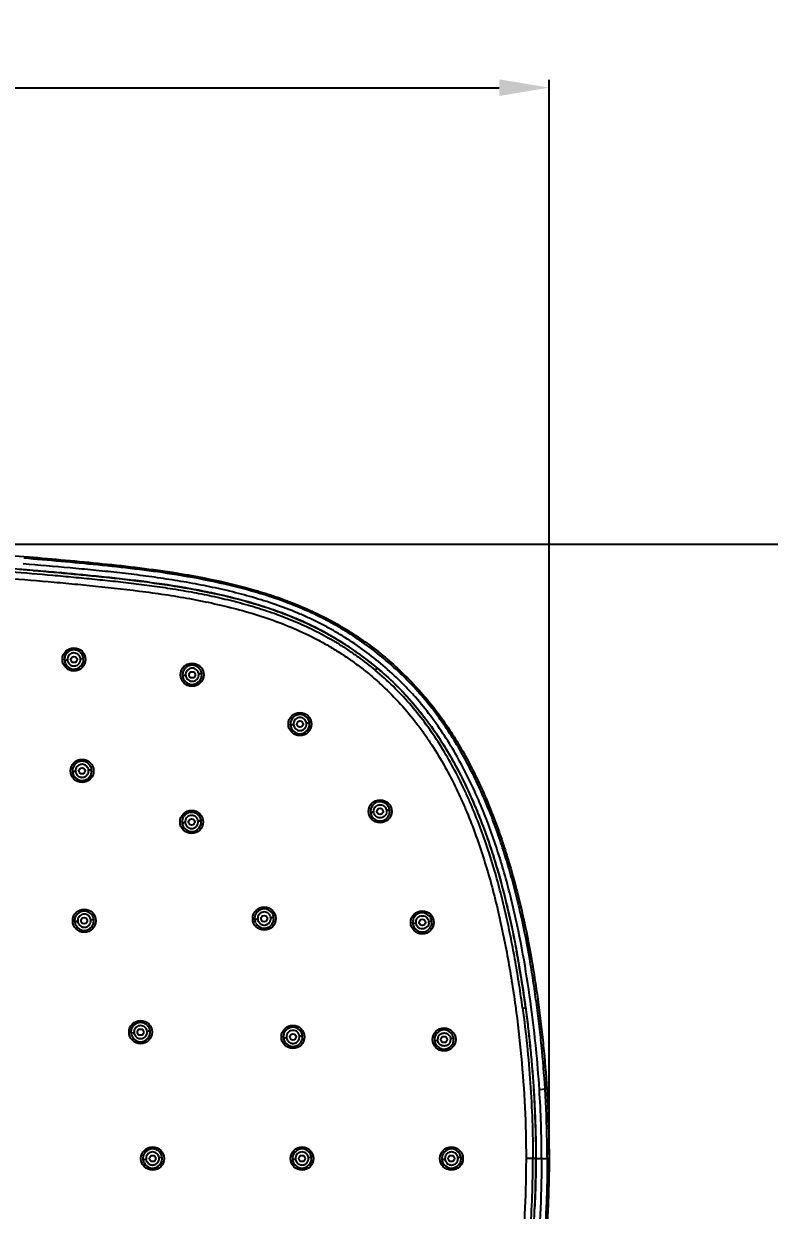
# Model space of a CAD drawing. Header units: inches. Extents: x 440 to 1212, y -520 to 27.
# Drawn here: x 698.5 to 818, y -356.3 to -166.1 of the extents above; entities that cross this region are included whole.
import ezdxf

# ---------------------------------------------------------------- set-up
doc = ezdxf.new("R2010")
doc.units = ezdxf.units.IN
doc.header["$LTSCALE"] = 1.21
doc.header["$MEASUREMENT"] = 0
doc.header["$PDMODE"] = 3
doc.header["$PDSIZE"] = 0.3125
doc.layers.get('0').update_dxf_attribs({"linetype": 'CONTINUOUS'})
doc.layers.get('Defpoints').update_dxf_attribs({"linetype": 'CONTINUOUS'})
doc.layers.add('DIM', color=2, linetype='CONTINUOUS')
doc.styles.get("Standard").update_dxf_attribs({"font": 'txt', "width": 0.8})
doc.dimstyles.new('사본 ISO-25', dxfattribs={"dimtxt": 4, "dimasz": 4, "dimexe": 1.25, "dimexo": 0.625, "dimgap": 1, "dimtad": 1, "dimtoh": 1, "dimdec": 1, "dimdsep": 46, "dimtxsty": 'Standard', "dimcen": 2.5, "dimclrd": 3, "dimclre": 3, "dimclrt": 4, "dimadec": 0, "dimazin": 0, "dimtfac": 1, "dimtdec": 1, "dimtmove": 0, "dimatfit": 3, "dimfxl": 1, "dimtfillclr": 4, "dimarcsym": 0})

# ---------------------------------------------------------------- blocks, each defined once
blk = doc.blocks.new('*D0')
at = {"layer": 'Defpoints', "color": 0, "transparency": 16777216}
for p in [(782.72, -176.33), (515.86, -348.02), (782.72, -348.02)]:
    blk.add_point(p, dxfattribs=at)
at = {"layer": 'DIM', "color": 3, "lineweight": -2, "transparency": 16777216}
for p, q in [((515.86, -347.39), (515.86, -175.08)), ((523.86, -176.33), (774.72, -176.33)), ((782.72, -347.39), (782.72, -175.08))]:
    blk.add_line(p, q, dxfattribs=at)
at = {"layer": 'DIM', "color": 3, "transparency": 16777216}
for points in [[(523.86, -174.99), (523.86, -177.66), (515.86, -176.33)], [(774.72, -174.99), (774.72, -177.66), (782.72, -176.33)]]:
    blk.add_solid(points, dxfattribs=at)
at = {"layer": 'DIM', "color": 4, "transparency": 16777216, "insert": (649.29, -171.33), "char_height": 8, "attachment_point": 5, "rotation": 0.0001}
blk.add_mtext('267.5', dxfattribs=at)
blk = doc.blocks.new('*D2')
at = {"layer": 'Defpoints', "color": 0, "transparency": 16777216}
for p in [(649.29, -249.52), (649.28, -446.52), (856.08, -446.53)]:
    blk.add_point(p, dxfattribs=at)
at = {"layer": 'DIM', "color": 3, "lineweight": -2, "transparency": 16777216}
for p, q in [((649.92, -249.52), (857.34, -249.53)), ((856.09, -257.53), (856.08, -438.53)), ((649.91, -446.52), (857.33, -446.53))]:
    blk.add_line(p, q, dxfattribs=at)
at = {"layer": 'DIM', "color": 3, "transparency": 16777216}
for points in [[(854.76, -257.53), (857.43, -257.53), (856.09, -249.53)], [(854.75, -438.53), (857.41, -438.53), (856.08, -446.53)]]:
    blk.add_solid(points, dxfattribs=at)
at = {"layer": 'DIM', "color": 4, "transparency": 16777216, "insert": (851.09, -348.03), "char_height": 8, "attachment_point": 5, "rotation": 89.9964}
blk.add_mtext('197', dxfattribs=at)

msp = doc.modelspace()

# ---------------------------------------------------------------- linework, layer by layer
at = {"color": 7, "linetype": 'Continuous'}
for p, q in [((722.28, -254.03), (722.24, -254.31)), ((705.03, -268.16), (705.3, -268.13)), ((708.09, -267.86), (707.83, -267.88)), ((754.86, -269.73), (755.17, -269.37)), ((723.98, -270.62), (724.25, -270.58)), ((727.05, -270.31), (726.79, -270.33)), ((741.25, -278.52), (741.52, -278.49)), ((744.32, -278.21), (744.06, -278.23)), ((706.33, -286.02), (706.6, -285.99)), ((709.4, -285.71), (709.14, -285.73)), ((754.1, -292.51), (754.37, -292.48)), ((757.17, -292.2), (756.91, -292.22)), ((723.89, -294.21), (724.16, -294.18)), ((726.95, -293.9), (726.69, -293.92)), ((706.67, -310.06), (706.94, -310.03)), ((709.65, -309.75), (709.25, -309.79)), ((709.74, -309.74), (709.65, -309.75)), ((735.52, -309.71), (735.79, -309.68)), ((738.59, -309.39), (738.33, -309.41)), ((763.66, -310.02), (763.44, -310.05)), ((763.92, -310), (763.66, -310.02)), ((760.86, -310.32), (761.13, -310.29)), ((761.13, -310.29), (761.36, -310.26)), ((778.48, -323.92), (778.95, -323.86)), ((778.94, -323.73), (778.96, -323.86)), ((715.7, -327.92), (715.97, -327.89)), ((718.77, -327.6), (718.51, -327.62)), ((740.13, -328.68), (740.4, -328.65)), ((740.4, -328.65), (740.62, -328.63)), ((742.93, -328.39), (742.71, -328.41)), ((743.19, -328.36), (742.93, -328.39)), ((764.36, -329.11), (764.63, -329.08)), ((764.63, -329.08), (764.86, -329.05)), ((767.43, -328.78), (766.95, -328.83)), ((781.16, -336.93), (782.08, -336.87)), ((717.9, -348.15), (718.12, -348.13)), ((720.69, -347.85), (720.21, -347.9)), ((741.85, -348.15), (742.08, -348.13)), ((744.39, -347.88), (744.16, -347.9)), ((744.65, -347.85), (744.39, -347.88)), ((768.34, -347.88), (768.12, -347.9)), ((768.6, -347.85), (768.34, -347.88)), ((780.13, -348.02), (779.03, -348.01)), ((780.61, -348), (780.13, -348.02)), ((780.6, -348.02), (781.52, -348.02)), ((780.6, -348.02), (780.6, -348.28)), ((781.52, -348.02), (782.44, -348.02)), ((782.72, -348.02), (782.44, -348.02)), ((717.63, -348.18), (717.9, -348.15)), ((741.58, -348.18), (741.85, -348.15)), ((765.53, -348.18), (765.81, -348.15))]:
    msp.add_line(p, q, dxfattribs=at)
for centre, radius in [((706.56, -268.01), 1.85), ((706.56, -268.02), 0.499), ((725.51, -270.46), 1.85), ((725.51, -270.47), 0.499), ((742.79, -278.37), 1.85), ((742.78, -278.37), 0.499), ((707.87, -285.87), 1.85), ((707.86, -285.87), 0.499), ((755.64, -292.36), 1.85), ((725.42, -294.06), 1.85), ((755.63, -292.36), 0.499), ((725.42, -294.06), 0.499), ((708.21, -309.9), 1.85), ((737.06, -309.55), 1.85), ((708.2, -309.9), 0.499), ((737.05, -309.55), 0.499), ((762.39, -310.16), 1.85), ((762.39, -310.16), 0.499), ((717.24, -327.76), 1.85), ((741.66, -328.52), 1.85), ((765.9, -328.94), 1.85), ((717.23, -327.76), 0.499), ((741.66, -328.52), 0.499), ((765.89, -328.94), 0.499), ((719.16, -348.02), 1.85), ((743.12, -348.02), 1.85), ((767.07, -348.02), 1.85), ((719.16, -348.02), 0.499), ((743.11, -348.02), 0.499), ((767.06, -348.02), 0.499)]:
    msp.add_circle(centre, radius, dxfattribs=at)
for centre, radius, start, end in [((648.7, -889.47), 637.8, 85.3824, 85.57899), ((723.17, -307.47), 49.75, 49.9721, 57.1849), ((706.57, -268.02), 1.55, 158.4073, 180.0185), ((706.54, -268.02), 1.52, 180.0446, 183.7172), ((706.52, -268.02), 1.5, 183.7207, 185.5796), ((706.57, -268.01), 1.55, 185.6497, 207.2944), ((707.44, -287.68), 19.66, 95.5956, 96.2494), ((706.57, -268), 1.05, 173.5896, 185.6265), ((709.58, -287.82), 20.01, 95.0144, 95.6608), ((706.56, -268), 1.05, 353.5895, 5.627), ((706.55, -268.01), 1.55, 338.1287, 359.7751), ((706.61, -268.01), 1.49, 3.6872, 5.7115), ((706.59, -268.01), 1.51, 359.6983, 3.6824), ((706.56, -268.01), 1.54, 207.3684, 338.0541), ((725.52, -270.47), 1.55, 158.3944, 179.9921), ((723.39, -307.21), 49.41, 48.8262, 49.9654), ((725.49, -270.47), 1.52, 180.0178, 183.763), ((725.47, -270.47), 1.5, 183.7666, 185.6626), ((725.52, -270.46), 1.55, 185.7315, 207.3692), ((725.51, -270.47), 1.54, 207.4425, 338.0876), ((726.78, -293.86), 23.42, 95.6603, 96.2103), ((725.52, -270.46), 1.05, 173.6565, 185.694), ((729, -294.68), 24.45, 95.1969, 95.7251), ((725.51, -270.46), 1.05, 353.6563, 5.6943), ((725.5, -270.46), 1.55, 338.1616, 359.8015), ((725.57, -270.46), 1.49, 3.733, 5.7678), ((725.54, -270.46), 1.51, 359.7237, 3.7282), ((742.79, -278.37), 1.54, 27.6269, 158.3138), ((742.78, -278.37), 1.55, 5.9101, 27.557), ((742.8, -278.37), 1.55, 158.3827, 180.0304), ((742.76, -278.37), 1.52, 179.983, 183.8241), ((742.75, -278.37), 1.5, 183.8278, 185.773), ((742.8, -278.36), 1.55, 185.8416, 207.4697), ((742.79, -278.37), 1.54, 207.542, 338.1303), ((744.86, -309.45), 31.14, 95.7415, 96.1564), ((742.8, -278.36), 1.05, 173.7422, 185.7847), ((747.32, -312.49), 34.41, 95.4358, 95.8099), ((742.79, -278.36), 1.05, 353.7421, 5.7849), ((742.78, -278.37), 1.55, 338.2038, 359.8344), ((742.84, -278.36), 1.49, 3.793, 5.8419), ((742.81, -278.36), 1.51, 359.7561, 3.7881), ((707.88, -285.87), 1.55, 158.3876, 179.9814), ((707.84, -285.87), 1.52, 180.007, 183.7789), ((707.82, -285.87), 1.5, 183.7825, 185.6923), ((707.88, -285.87), 1.55, 185.7615, 207.3968), ((707.87, -285.87), 1.54, 207.4699, 338.1003), ((709.34, -311.26), 25.42, 95.6863, 96.1929), ((707.87, -285.86), 1.05, 173.6831, 185.7207), ((711.57, -312.13), 26.51, 95.2617, 95.7488), ((707.87, -285.86), 1.05, 353.683, 5.7212), ((707.86, -285.87), 1.55, 338.1742, 359.8116), ((707.92, -285.86), 1.49, 3.7496, 5.7881), ((707.89, -285.86), 1.51, 359.733, 3.7448), ((755.64, -292.36), 1.54, 27.6868, 158.2962), ((755.65, -292.36), 1.55, 158.3653, 179.9993), ((755.61, -292.36), 1.52, 179.9501, 183.8843), ((755.59, -292.36), 1.5, 183.8883, 185.8812), ((755.65, -292.35), 1.55, 185.9493, 207.568), ((755.64, -292.36), 1.54, 207.6394, 338.1715), ((761.63, -360.5), 68.4, 95.901, 96.0919), ((755.65, -292.35), 1.05, 173.8209, 185.872), ((762.48, -348.34), 56.39, 95.6698, 95.8933), ((755.64, -292.35), 1.05, 353.8208, 5.872), ((755.63, -292.36), 1.55, 5.9826, 27.6162), ((755.63, -292.35), 1.55, 338.2444, 359.8657), ((755.69, -292.35), 1.49, 3.8507, 5.9136), ((755.66, -292.35), 1.51, 359.7864, 3.8457), ((725.44, -294.06), 1.56, 158.4228, 179.9052), ((725.4, -294.06), 1.52, 179.9777, 183.8334), ((725.38, -294.06), 1.5, 183.8373, 185.7902), ((725.43, -294.06), 1.55, 185.8591, 207.486), ((725.42, -294.06), 1.54, 207.5582, 338.1383), ((727.73, -327.38), 33.39, 95.7603, 96.147), ((725.43, -294.05), 1.05, 173.7584, 185.8006), ((730.2, -330.5), 36.74, 95.4743, 95.8248), ((725.42, -294.05), 1.05, 353.7583, 5.8008), ((725.41, -294.06), 1.55, 338.2116, 359.8408), ((725.47, -294.05), 1.49, 3.8032, 5.8543), ((725.45, -294.05), 1.51, 359.7619, 3.7983), ((737.06, -309.55), 1.54, 27.7005, 158.2909), ((708.22, -309.91), 1.56, 158.4091, 179.8864), ((708.18, -309.9), 1.52, 179.9584, 183.8589), ((708.16, -309.91), 1.5, 183.8628, 185.8384), ((708.22, -309.9), 1.55, 185.9076, 207.5311), ((711.34, -351.05), 41.26, 95.8115, 96.1241), ((708.21, -309.9), 1.05, 173.8016, 185.8425), ((708.21, -309.9), 1.05, 353.8015, 5.8428), ((708.22, -309.9), 1.52, 5.934, 21.4178), ((708.2, -309.9), 1.55, 338.2328, 359.858), ((708.26, -309.9), 1.49, 3.8317, 5.8891), ((708.23, -309.9), 1.51, 359.7782, 3.8267), ((737.06, -309.55), 1.55, 158.3603, 179.991), ((737.03, -309.55), 1.52, 179.9414, 183.8955), ((737.01, -309.55), 1.5, 183.8995, 185.9026), ((737.06, -309.54), 1.55, 185.9711, 207.5885), ((744.35, -389.97), 80.75, 95.9209, 96.0824), ((737.07, -309.54), 1.05, 173.8416, 185.8912), ((744.76, -373.72), 64.63, 95.7143, 95.913), ((737.06, -309.54), 1.05, 353.8416, 5.8913), ((737.05, -309.55), 1.55, 5.9992, 27.6298), ((737.05, -309.55), 1.55, 338.2545, 359.8741), ((737.11, -309.54), 1.49, 3.864, 5.9298), ((737.08, -309.54), 1.51, 359.7941, 3.8591), ((762.4, -310.16), 1.55, 158.3517, 179.9743), ((762.39, -310.16), 1.54, 27.7366, 158.2823), ((762.4, -310.15), 1.05, 173.6019, 185.9398), ((762.39, -310.16), 1.05, 353.6019, 5.9399), ((762.38, -310.16), 1.55, 6.0426, 27.6654), ((762.42, -310.15), 1.51, 359.8027, 5.9569), ((708.21, -309.9), 1.54, 207.6032, 338.1633), ((737.06, -309.55), 1.54, 207.6598, 338.1818), ((762.36, -310.16), 1.51, 179.9174, 185.9552), ((762.4, -310.16), 1.55, 186.0362, 207.6475), ((762.39, -310.16), 1.54, 207.7182, 338.2048), ((762.38, -310.16), 1.55, 338.2772, 359.8909), ((597.82, -348.01), 182.74, 7.635, 10.486), ((592.06, -349), 189.49, 3.6522, 7.6553), ((717.25, -327.76), 1.56, 158.3887, 179.8491), ((741.66, -328.52), 1.54, 27.7568, 158.2738), ((717.21, -327.76), 1.51, 179.9139, 185.9449), ((717.25, -327.76), 1.55, 186.0266, 207.6404), ((717.24, -327.76), 1.54, 207.7114, 338.2077), ((724.59, -408.89), 81.45, 95.9123, 96.071), ((717.25, -327.76), 1.05, 173.8933, 185.9407), ((729.58, -435.78), 108.72, 95.8446, 95.963), ((717.24, -327.76), 1.05, 353.8932, 5.9408), ((717.23, -327.76), 1.55, 338.2798, 359.8951), ((717.27, -327.76), 1.51, 359.8061, 5.9556), ((741.67, -328.52), 1.55, 158.3436, 179.9614), ((741.63, -328.52), 1.51, 179.9042, 185.9865), ((741.67, -328.52), 1.55, 186.068, 207.6776), ((741.66, -328.52), 1.54, 207.7482, 338.2206), ((741.67, -328.52), 1.05, 173.7149, 185.9696), ((741.66, -328.52), 1.05, 353.7149, 5.9697), ((741.65, -328.52), 1.55, 6.0672, 27.6855), ((741.65, -328.52), 1.55, 338.2927, 359.904), ((741.7, -328.52), 1.51, 359.8149, 5.9811), ((765.9, -328.94), 1.55, 158.3402, 179.9532), ((765.87, -328.95), 1.51, 179.895, 186.0261), ((765.9, -328.94), 1.55, 186.1075, 207.713), ((765.89, -328.94), 1.54, 27.7783, 158.2705), ((765.88, -328.95), 1.55, 6.0927, 27.7067), ((765.88, -328.94), 1.55, 338.3048, 359.9121), ((765.93, -328.94), 1.51, 359.823, 6.0062), ((765.89, -328.94), 1.54, 207.7831, 338.2327), ((604.5, -348.16), 177.02, 0.0455, 3.6354), ((719.18, -348.02), 1.56, 158.3666, 179.8126), ((719.16, -348.02), 1.54, 180.0008, 186.0822), ((719.17, -348.02), 1.05, 173.9826, 186.0352), ((719.16, -348.02), 1.05, 353.9825, 6.0354), ((719.15, -348.01), 1.55, 338.326, 359.932), ((719.16, -348.02), 1.54, 0, 6.0449), ((743.12, -348.02), 1.55, 158.3278, 179.9338), ((743.11, -348.02), 1.54, 180.0008, 186.1003), ((743.11, -348.02), 1.54, 27.8083, 158.2577), ((743.13, -348.02), 1.05, 173.9807, 186.0426), ((743.12, -348.02), 1.05, 353.9806, 6.0427), ((743.1, -348.02), 1.55, 6.1293, 27.7366), ((743.1, -348.01), 1.55, 338.3278, 359.9317), ((743.15, -348.01), 1.51, 359.8414, 6.0424), ((767.08, -348.02), 1.55, 158.3295, 179.9342), ((767.06, -348.02), 1.54, 180.001, 186.1171), ((767.07, -348.02), 1.54, 27.8146, 158.2595), ((753.96, -235.34), 113.44, 275.9925, 276.1081), ((767.06, -348.02), 1.55, 6.1363, 27.7426), ((767.06, -348.01), 1.55, 338.3294, 359.9315), ((767.1, -348.01), 1.51, 359.8415, 6.0491), ((719.17, -348.01), 1.55, 186.1399, 207.7453), ((719.16, -348.02), 1.54, 207.8155, 338.2547), ((743.12, -348.01), 1.55, 186.1542, 207.7578), ((743.11, -348.02), 1.54, 207.8279, 338.2563), ((767.08, -348.01), 1.55, 186.1675, 207.7692), ((767.07, -348.02), 1.54, 207.8392, 338.2578), ((608.54, -348.36), 172.04, 357.3493, 357.546)]:
    msp.add_arc(centre, radius, start, end, dxfattribs=at)
for points, knots in [([(649.29, -249.52), (653.4, -249.52), (661.61, -249.61), (673.93, -249.97), (686.24, -250.59), (694.44, -251.17), (698.54, -251.5)], [0, 0, 0, 0, 0.249906, 0.499902, 0.749958, 1, 1, 1, 1]), ([(755.17, -269.37), (754.3, -268.64), (752.5, -267.24), (750.15, -265.65), (748.21, -264.47), (746.72, -263.63), (745.21, -262.84), (743.16, -261.86), (740.54, -260.77), (737.32, -259.63), (734.06, -258.64), (730.76, -257.79), (727.42, -257.07), (722.95, -256.24), (718.45, -255.6), (713.94, -255.07), (710.55, -254.71), (707.16, -254.38), (703.76, -254.06), (700.36, -253.77), (695.83, -253.4), (690.17, -252.99), (683.36, -252.57), (676.56, -252.22), (669.74, -251.96), (660.66, -251.7), (653.84, -251.63), (649.29, -251.63)], [0, 0, 0, 0, 0.03125, 0.062501, 0.078129, 0.093756, 0.109383, 0.12501, 0.156261, 0.187513, 0.218765, 0.250016, 0.281269, 0.31252, 0.375017, 0.406268, 0.437517, 0.468766, 0.500015, 0.531264, 0.562513, 0.625011, 0.687509, 0.750008, 0.812506, 0.875005, 1, 1, 1, 1]), ([(649.29, -252.12), (653.79, -252.12), (660.54, -252.19), (669.54, -252.44), (676.27, -252.7), (683.01, -253.04), (689.73, -253.45), (696.45, -253.93), (702.04, -254.39), (706.51, -254.8), (709.86, -255.13), (713.21, -255.47), (716.56, -255.86), (719.91, -256.3), (723.26, -256.81), (726.61, -257.4), (729.95, -258.1), (733.28, -258.93), (736.6, -259.89), (739.88, -261.02), (743.09, -262.34), (745.69, -263.61), (747.72, -264.73), (749.21, -265.63), (750.67, -266.58), (752.59, -267.91), (753.97, -268.99), (754.86, -269.73)], [0, 0, 0, 0, 0.124131, 0.186172, 0.248189, 0.310178, 0.372133, 0.434049, 0.49593, 0.526875, 0.557834, 0.588816, 0.619831, 0.650894, 0.682025, 0.713255, 0.744627, 0.776199, 0.80799, 0.839896, 0.871826, 0.903739, 0.919709, 0.93571, 0.951759, 0.967844, 1, 1, 1, 1]), ([(755.74, -268.65), (754.77, -267.84), (752.77, -266.29), (750.13, -264.54), (747.94, -263.25), (746.26, -262.34), (744.54, -261.5), (742.22, -260.46), (739.27, -259.31), (735.67, -258.15), (732.02, -257.16), (728.34, -256.33), (724.63, -255.62), (720.9, -255.03), (717.17, -254.51), (713.43, -254.07), (709.68, -253.68), (704.69, -253.22), (700.94, -252.91), (698.44, -252.7)], [0, 0, 0, 0, 0.062595, 0.125392, 0.156968, 0.188598, 0.220227, 0.251815, 0.3147, 0.377135, 0.439468, 0.501869, 0.564311, 0.626717, 0.689038, 0.751297, 0.813509, 0.875683, 1, 1, 1, 1]), ([(722.24, -254.31), (718.31, -253.7), (712.37, -253.03), (704.46, -252.28), (700.5, -251.94), (698.52, -251.78)], [0, 0, 0, 0, 0.500192, 0.750187, 1, 1, 1, 1]), ([(698.54, -251.5), (700.52, -251.66), (704.48, -252), (712.41, -252.75), (718.35, -253.42), (722.28, -254.03)], [0, 0, 0, 0, 0.249772, 0.49967, 1, 1, 1, 1]), ([(649.29, -253.2), (654.37, -253.2), (664.51, -253.32), (679.72, -253.9), (692.36, -254.69), (701.19, -255.41), (706.23, -255.86), (708.75, -256.11), (710.01, -256.24)], [0, 0, 0, 0, 0.250336, 0.500473, 0.75036, 0.875198, 0.937601, 1, 1, 1, 1]), ([(700.05, -253.74), (702.21, -253.92), (705.45, -254.2), (709.76, -254.61), (714.07, -255.06), (719.45, -255.71), (725.87, -256.73), (732.23, -258.08), (737.44, -259.61), (741.5, -261.14), (745.46, -262.9), (748.31, -264.48), (750.14, -265.66)], [0, 0, 0, 0, 0.124975, 0.187465, 0.249955, 0.374932, 0.499911, 0.624897, 0.749927, 0.812454, 0.874985, 1, 1, 1, 1]), ([(782.08, -336.87), (781.94, -334.55), (781.65, -331.07), (781.14, -326.44), (780.69, -322.97), (780.19, -319.5), (779.43, -314.9), (778.53, -310.32), (777.46, -305.78), (776.56, -302.4), (775.56, -299.04), (774.45, -295.71), (773.22, -292.42), (771.84, -289.16), (770.32, -285.96), (768.65, -282.84), (766.81, -279.81), (764.79, -276.89), (762.58, -274.1), (760.18, -271.47), (757.61, -269), (754.88, -266.72), (752, -264.64), (748.98, -262.75), (745.83, -261.07), (742.58, -259.6), (739.26, -258.34), (734.79, -256.9), (729.12, -255.49), (724.53, -254.67), (722.24, -254.31)], [0, 0, 0, 0, 0.061932, 0.092939, 0.123979, 0.155041, 0.186109, 0.248198, 0.279217, 0.310229, 0.34125, 0.372327, 0.403541, 0.4349, 0.466341, 0.497776, 0.529153, 0.560584, 0.592161, 0.623799, 0.655392, 0.686857, 0.718302, 0.749903, 0.781597, 0.813258, 0.844767, 0.876058, 0.938165, 1, 1, 1, 1]), ([(722.28, -254.03), (724.58, -254.39), (729.18, -255.21), (734.87, -256.63), (739.35, -258.07), (742.69, -259.34), (745.96, -260.81), (749.12, -262.5), (752.16, -264.4), (755.06, -266.5), (757.8, -268.79), (760.38, -271.27), (762.79, -273.92), (765.02, -276.72), (767.05, -279.65), (768.9, -282.7), (770.58, -285.84), (772.1, -289.05), (773.48, -292.31), (774.72, -295.62), (775.83, -298.96), (776.83, -302.32), (777.73, -305.71), (778.81, -310.26), (779.71, -314.85), (780.47, -319.46), (780.98, -322.93), (781.42, -326.41), (781.93, -331.05), (782.22, -334.53), (782.37, -336.86)], [0, 0, 0, 0, 0.061781, 0.12386, 0.155168, 0.186711, 0.218418, 0.250168, 0.281834, 0.31335, 0.344886, 0.376544, 0.408242, 0.439873, 0.471353, 0.502769, 0.534226, 0.565676, 0.597037, 0.628242, 0.659299, 0.690294, 0.721271, 0.75225, 0.814242, 0.845254, 0.876258, 0.907238, 0.938185, 1, 1, 1, 1]), ([(710.01, -256.25), (712.7, -256.52), (716.74, -256.96), (722.1, -257.73), (726.11, -258.42), (730.11, -259.26), (734.09, -260.28), (738.02, -261.51), (741.87, -262.99), (744.97, -264.46), (747.36, -265.8), (749.11, -266.88), (750.83, -268.03), (752.5, -269.24), (754.12, -270.53), (756.18, -272.33), (758.61, -274.74), (760.83, -277.35), (762.47, -279.55), (764.03, -281.81), (765.81, -284.73), (767.39, -287.74), (768.54, -290.19), (769.62, -292.66), (770.86, -295.8), (772.17, -299.63), (773.33, -303.52), (774.35, -307.46), (775.24, -311.44), (776.04, -315.46), (776.73, -319.49), (777.53, -324.88), (778.31, -331.66), (778.89, -339.82), (779.03, -345.28), (779.03, -348.01)], [0, 0, 0, 0, 0.062075, 0.093124, 0.124214, 0.155405, 0.18678, 0.218307, 0.249814, 0.281192, 0.296875, 0.312614, 0.328428, 0.344257, 0.360038, 0.375736, 0.407015, 0.438381, 0.454134, 0.469923, 0.501378, 0.532462, 0.547931, 0.563388, 0.594283, 0.625197, 0.656187, 0.687302, 0.718536, 0.749798, 0.781059, 0.81232, 0.874838, 0.937393, 1, 1, 1, 1]), ([(707.93, -267.3), (707.86, -267.17), (707.73, -266.99), (707.51, -266.8), (707.27, -266.63), (706.99, -266.52), (706.7, -266.48), (706.41, -266.47), (706.05, -266.54), (705.65, -266.74), (705.33, -267.05), (705.18, -267.31), (705.13, -267.45)], [0, 0, 0, 0, 0.124704, 0.187117, 0.249613, 0.374609, 0.437239, 0.499745, 0.624262, 0.749127, 0.874657, 1, 1, 1, 1]), ([(707.61, -267.9), (707.59, -267.77), (707.54, -267.58), (707.41, -267.37), (707.23, -267.18), (706.95, -267), (706.57, -266.93), (706.19, -267), (705.85, -267.2), (705.61, -267.51), (705.54, -267.76), (705.52, -267.89)], [0, 0, 0, 0, 0.124938, 0.187632, 0.250391, 0.375393, 0.50035, 0.625269, 0.750252, 0.875105, 1, 1, 1, 1]), ([(705.52, -268.11), (705.53, -268.23), (705.59, -268.42), (705.72, -268.64), (705.89, -268.83), (706.12, -268.97), (706.36, -269.04), (706.56, -269.06), (706.75, -269.04), (707, -268.97), (707.22, -268.84), (707.4, -268.65), (707.53, -268.44), (707.59, -268.25), (707.61, -268.12)], [0, 0, 0, 0, 0.124751, 0.187333, 0.249995, 0.374805, 0.437429, 0.500088, 0.562737, 0.62534, 0.750115, 0.812745, 0.875315, 1, 1, 1, 1]), ([(708.09, -267.86), (708.09, -267.81), (708.06, -267.62), (707.99, -267.43), (707.93, -267.3)], [0, 0, 0, 0, 0.251377, 1, 1, 1, 1]), ([(726.88, -269.75), (726.81, -269.62), (726.68, -269.44), (726.46, -269.25), (726.22, -269.08), (725.94, -268.98), (725.66, -268.93), (725.36, -268.92), (725, -268.99), (724.61, -269.2), (724.28, -269.5), (724.14, -269.76), (724.08, -269.9)], [0, 0, 0, 0, 0.124691, 0.187099, 0.249592, 0.374583, 0.437213, 0.49972, 0.624241, 0.749111, 0.874645, 1, 1, 1, 1]), ([(726.56, -270.35), (726.55, -270.23), (726.49, -270.04), (726.36, -269.82), (726.18, -269.63), (725.91, -269.46), (725.52, -269.38), (725.14, -269.45), (724.8, -269.65), (724.56, -269.96), (724.49, -270.21), (724.47, -270.34)], [0, 0, 0, 0, 0.124943, 0.18764, 0.2504, 0.375401, 0.500355, 0.625268, 0.750248, 0.875101, 1, 1, 1, 1]), ([(727.05, -270.31), (727.04, -270.26), (727.01, -270.07), (726.95, -269.88), (726.88, -269.75)], [0, 0, 0, 0, 0.251368, 1, 1, 1, 1]), ([(778.48, -323.92), (778.31, -322.68), (777.95, -320.2), (777.33, -316.49), (776.64, -312.79), (775.86, -309.11), (774.98, -305.46), (773.67, -300.64), (772.1, -295.89), (770.47, -291.84), (769.46, -289.56), (768.39, -287.29), (766.93, -284.48), (764.97, -281.21), (762.79, -278.05), (760.37, -275.06), (757.74, -272.27), (755.85, -270.55), (754.86, -269.73)], [0, 0, 0, 0, 0.062164, 0.124345, 0.18655, 0.248776, 0.310934, 0.372946, 0.496638, 0.558503, 0.589485, 0.62052, 0.682944, 0.746189, 0.809826, 0.873264, 0.93655, 1, 1, 1, 1]), ([(755.17, -269.37), (756.14, -270.18), (758.03, -271.88), (760.64, -274.64), (763.04, -277.6), (765.22, -280.71), (767.19, -283.97), (768.96, -287.34), (770.56, -290.79), (771.99, -294.31), (773.27, -297.89), (774.4, -301.52), (775.41, -305.19), (776.3, -308.89), (777.1, -312.61), (778.03, -317.59), (778.62, -321.35), (778.95, -323.86)], [0, 0, 0, 0, 0.062496, 0.124994, 0.187491, 0.24999, 0.31249, 0.374991, 0.437493, 0.499995, 0.562498, 0.625, 0.687503, 0.750004, 0.812504, 0.875008, 1, 1, 1, 1]), ([(779.86, -323.76), (779.52, -321.23), (778.76, -316.19), (777.51, -309.94), (776.31, -304.99), (774.95, -300.07), (773.34, -295.21), (771.41, -290.46), (769.79, -286.96), (768, -283.54), (766, -280.23), (763.78, -277.06), (761.74, -274.54), (759.99, -272.63), (758.17, -270.78), (756.73, -269.48), (755.74, -268.65)], [0, 0, 0, 0, 0.124298, 0.248444, 0.310478, 0.37254, 0.497061, 0.559755, 0.622481, 0.685089, 0.74772, 0.810606, 0.873824, 0.905463, 0.937065, 1, 1, 1, 1]), ([(755.92, -270.01), (757.51, -271.4), (759.76, -273.64), (762.46, -276.88), (764.35, -279.43), (765.79, -281.64), (766.87, -283.45), (767.9, -285.29), (769.09, -287.64), (770.41, -290.52), (771.63, -293.44), (772.75, -296.4), (773.75, -299.4), (774.66, -302.43), (775.48, -305.48), (776.23, -308.56), (776.91, -311.65), (777.31, -313.72), (777.51, -314.75)], [0, 0, 0, 0, 0.125015, 0.187561, 0.250101, 0.312631, 0.343889, 0.375137, 0.437627, 0.500132, 0.562627, 0.625107, 0.687586, 0.750078, 0.812568, 0.875046, 0.937521, 1, 1, 1, 1]), ([(724.47, -270.56), (724.49, -270.69), (724.54, -270.88), (724.68, -271.1), (724.85, -271.28), (725.07, -271.42), (725.32, -271.49), (725.51, -271.51), (725.7, -271.5), (725.95, -271.43), (726.17, -271.29), (726.35, -271.1), (726.49, -270.89), (726.54, -270.7), (726.56, -270.57)], [0, 0, 0, 0, 0.124756, 0.187341, 0.250004, 0.374814, 0.437436, 0.500092, 0.562739, 0.625339, 0.750111, 0.81274, 0.875311, 1, 1, 1, 1]), ([(743.84, -278.25), (743.82, -278.13), (743.77, -277.94), (743.63, -277.72), (743.46, -277.53), (743.18, -277.36), (742.8, -277.29), (742.41, -277.36), (742.08, -277.56), (741.84, -277.87), (741.77, -278.12), (741.75, -278.25)], [0, 0, 0, 0, 0.12495, 0.18765, 0.250411, 0.375411, 0.500359, 0.625266, 0.750242, 0.875095, 1, 1, 1, 1]), ([(741.75, -278.47), (741.76, -278.59), (741.82, -278.78), (741.95, -279), (742.13, -279.19), (742.35, -279.33), (742.6, -279.4), (742.79, -279.42), (742.98, -279.4), (743.23, -279.33), (743.45, -279.19), (743.63, -279.01), (743.76, -278.79), (743.82, -278.6), (743.84, -278.48)], [0, 0, 0, 0, 0.124764, 0.187351, 0.250015, 0.374824, 0.437443, 0.500097, 0.56274, 0.625337, 0.750105, 0.812734, 0.875305, 1, 1, 1, 1]), ([(709.23, -285.16), (709.16, -285.03), (709.03, -284.84), (708.82, -284.65), (708.57, -284.49), (708.3, -284.38), (708.01, -284.33), (707.71, -284.32), (707.35, -284.39), (706.96, -284.6), (706.63, -284.9), (706.49, -285.16), (706.43, -285.3)], [0, 0, 0, 0, 0.124689, 0.187095, 0.249587, 0.374578, 0.437209, 0.499716, 0.624238, 0.749109, 0.874643, 1, 1, 1, 1]), ([(708.91, -285.75), (708.9, -285.63), (708.84, -285.44), (708.71, -285.22), (708.54, -285.03), (708.26, -284.86), (707.87, -284.79), (707.49, -284.86), (707.16, -285.06), (706.91, -285.37), (706.84, -285.62), (706.83, -285.74)], [0, 0, 0, 0, 0.124945, 0.187641, 0.250402, 0.375402, 0.500354, 0.625266, 0.750245, 0.875099, 1, 1, 1, 1]), ([(709.4, -285.71), (709.39, -285.66), (709.36, -285.47), (709.3, -285.28), (709.23, -285.16)], [0, 0, 0, 0, 0.251366, 1, 1, 1, 1]), ([(706.82, -285.96), (706.84, -286.09), (706.89, -286.28), (707.03, -286.5), (707.2, -286.69), (707.42, -286.83), (707.67, -286.9), (707.86, -286.91), (708.06, -286.9), (708.3, -286.83), (708.53, -286.69), (708.7, -286.51), (708.84, -286.29), (708.9, -286.1), (708.91, -285.98)], [0, 0, 0, 0, 0.124758, 0.187343, 0.250005, 0.374814, 0.437436, 0.500091, 0.562738, 0.625337, 0.750108, 0.812738, 0.875309, 1, 1, 1, 1]), ([(726.79, -293.34), (726.72, -293.21), (726.59, -293.03), (726.37, -292.84), (726.13, -292.68), (725.85, -292.57), (725.56, -292.52), (725.27, -292.51), (724.91, -292.58), (724.51, -292.79), (724.19, -293.09), (724.04, -293.35), (723.99, -293.49)], [0, 0, 0, 0, 0.124668, 0.187066, 0.249551, 0.374536, 0.437165, 0.499674, 0.624201, 0.74908, 0.874625, 1, 1, 1, 1]), ([(754.6, -292.24), (754.61, -292.18), (754.64, -292.05), (754.71, -291.87), (754.81, -291.71), (754.98, -291.52), (755.26, -291.35), (755.65, -291.28), (756.03, -291.35), (756.36, -291.56), (756.6, -291.87), (756.67, -292.12), (756.69, -292.24)], [0, 0, 0, 0, 0.062678, 0.125441, 0.188015, 0.250763, 0.375824, 0.500623, 0.625427, 0.750266, 0.875176, 1, 1, 1, 1]), ([(756.69, -292.47), (756.68, -292.53), (756.65, -292.65), (756.58, -292.83), (756.48, -293), (756.35, -293.14), (756.19, -293.25), (755.96, -293.37), (755.64, -293.43), (755.26, -293.35), (754.92, -293.15), (754.69, -292.84), (754.61, -292.59), (754.6, -292.46)], [0, 0, 0, 0, 0.062654, 0.125379, 0.187904, 0.250616, 0.313435, 0.37613, 0.50085, 0.625596, 0.750393, 0.8752, 1, 1, 1, 1]), ([(726.47, -293.95), (726.45, -293.82), (726.4, -293.63), (726.27, -293.41), (726.09, -293.22), (725.81, -293.05), (725.43, -292.98), (725.05, -293.05), (724.71, -293.25), (724.47, -293.56), (724.4, -293.81), (724.38, -293.94)], [0, 0, 0, 0, 0.12495, 0.187649, 0.250411, 0.375409, 0.500357, 0.625264, 0.75024, 0.875094, 1, 1, 1, 1]), ([(724.38, -294.16), (724.4, -294.28), (724.45, -294.47), (724.59, -294.69), (724.76, -294.88), (724.98, -295.02), (725.23, -295.09), (725.42, -295.11), (725.61, -295.09), (725.86, -295.02), (726.09, -294.89), (726.26, -294.7), (726.4, -294.48), (726.45, -294.29), (726.47, -294.17)], [0, 0, 0, 0, 0.124764, 0.187351, 0.250014, 0.374822, 0.437441, 0.500094, 0.562738, 0.625334, 0.750103, 0.812732, 0.875304, 1, 1, 1, 1]), ([(726.95, -293.9), (726.95, -293.85), (726.92, -293.66), (726.85, -293.47), (726.79, -293.34)], [0, 0, 0, 0, 0.251356, 1, 1, 1, 1]), ([(709.21, -308.73), (709.12, -308.65), (708.91, -308.52), (708.57, -308.39), (708.2, -308.35), (707.84, -308.39), (707.49, -308.52), (707.19, -308.73), (706.94, -309), (706.82, -309.22), (706.77, -309.33)], [0, 0, 0, 0, 0.124674, 0.249703, 0.374596, 0.499134, 0.623861, 0.748984, 0.87467, 1, 1, 1, 1]), ([(709.25, -309.79), (709.24, -309.66), (709.19, -309.47), (709.05, -309.26), (708.88, -309.07), (708.6, -308.9), (708.21, -308.82), (707.83, -308.89), (707.49, -309.1), (707.25, -309.4), (707.18, -309.66), (707.17, -309.78)], [0, 0, 0, 0, 0.12495, 0.187648, 0.250409, 0.375405, 0.50035, 0.625257, 0.750235, 0.875092, 1, 1, 1, 1]), ([(707.17, -310), (707.18, -310.13), (707.24, -310.32), (707.37, -310.54), (707.54, -310.73), (707.77, -310.86), (708.01, -310.93), (708.21, -310.95), (708.4, -310.93), (708.65, -310.87), (708.87, -310.73), (709.05, -310.54), (709.18, -310.32), (709.24, -310.14), (709.25, -310.01)], [0, 0, 0, 0, 0.124764, 0.18735, 0.250012, 0.374817, 0.437436, 0.500088, 0.562731, 0.625328, 0.750098, 0.812729, 0.875302, 1, 1, 1, 1]), ([(709.64, -309.34), (709.6, -309.23), (709.48, -309), (709.3, -308.81), (709.21, -308.73)], [0, 0, 0, 0, 0.500613, 1, 1, 1, 1]), ([(738.11, -309.44), (738.09, -309.31), (738.04, -309.12), (737.9, -308.9), (737.73, -308.71), (737.45, -308.54), (737.06, -308.47), (736.68, -308.54), (736.35, -308.74), (736.11, -309.05), (736.03, -309.3), (736.02, -309.43)], [0, 0, 0, 0, 0.124955, 0.187655, 0.250416, 0.375411, 0.500353, 0.625256, 0.750231, 0.875089, 1, 1, 1, 1]), ([(736.02, -309.65), (736.03, -309.78), (736.09, -309.97), (736.22, -310.19), (736.4, -310.37), (736.62, -310.51), (736.87, -310.58), (737.06, -310.6), (737.25, -310.58), (737.5, -310.51), (737.72, -310.38), (737.9, -310.19), (738.04, -309.97), (738.09, -309.78), (738.11, -309.66)], [0, 0, 0, 0, 0.124768, 0.187357, 0.25002, 0.374824, 0.437441, 0.500091, 0.562732, 0.625327, 0.750094, 0.812724, 0.875298, 1, 1, 1, 1]), ([(761.36, -310.04), (761.37, -309.97), (761.39, -309.85), (761.46, -309.67), (761.57, -309.51), (761.74, -309.32), (762.02, -309.15), (762.4, -309.08), (762.79, -309.15), (763.12, -309.36), (763.36, -309.67), (763.43, -309.92), (763.44, -310.05)], [0, 0, 0, 0, 0.062658, 0.125426, 0.188042, 0.250801, 0.375826, 0.50065, 0.625435, 0.750253, 0.875208, 1, 1, 1, 1]), ([(763.44, -310.27), (763.43, -310.34), (763.4, -310.46), (763.34, -310.64), (763.23, -310.8), (763.06, -310.99), (762.78, -311.16), (762.39, -311.23), (762.01, -311.16), (761.68, -310.95), (761.44, -310.64), (761.37, -310.39), (761.36, -310.26)], [0, 0, 0, 0, 0.062672, 0.125432, 0.188016, 0.250764, 0.375806, 0.500596, 0.625396, 0.750247, 0.875148, 1, 1, 1, 1]), ([(778.48, -323.92), (779.01, -327.91), (779.83, -335.93), (780.13, -343.99), (780.13, -348.02)], [0, 0, 0, 0, 0.499618, 1, 1, 1, 1]), ([(778.95, -323.86), (778.95, -323.87), (778.96, -323.88), (778.96, -323.9), (778.96, -323.93), (778.97, -323.96), (778.97, -324), (778.98, -324.06), (778.99, -324.14), (779, -324.23), (779.02, -324.33), (779.03, -324.45), (779.05, -324.61), (779.08, -324.8), (779.11, -325.05), (779.15, -325.36), (779.2, -325.73), (779.24, -326.11), (779.29, -326.49), (779.35, -326.99), (779.42, -327.61), (779.5, -328.36), (779.59, -329.12), (779.69, -330.12), (779.81, -331.38), (779.95, -332.88), (780.07, -334.39), (780.18, -335.9), (780.28, -337.41), (780.4, -339.43), (780.51, -341.95), (780.59, -344.98), (780.61, -346.99), (780.61, -348)], [0, 0, 0, 0, 0.000975, 0.001955, 0.002931, 0.003907, 0.00586, 0.007814, 0.01172, 0.015626, 0.019532, 0.023439, 0.031251, 0.039064, 0.046876, 0.062501, 0.078126, 0.093751, 0.109376, 0.125001, 0.156251, 0.187502, 0.218752, 0.250002, 0.312502, 0.375002, 0.437502, 0.500002, 0.562502, 0.625002, 0.750001, 0.875001, 1, 1, 1, 1]), ([(778.96, -323.86), (779.22, -325.86), (779.57, -328.87), (779.95, -332.89), (780.18, -335.91), (780.36, -338.93), (780.52, -342.97), (780.58, -346), (780.61, -348.02)], [0, 0, 0, 0, 0.249989, 0.374994, 0.499998, 0.624997, 0.749996, 1, 1, 1, 1]), ([(718.6, -327.04), (718.53, -326.91), (718.4, -326.73), (718.19, -326.54), (717.94, -326.38), (717.67, -326.27), (717.38, -326.22), (717.08, -326.21), (716.72, -326.29), (716.33, -326.49), (716.01, -326.8), (715.86, -327.05), (715.8, -327.19)], [0, 0, 0, 0, 0.124647, 0.187038, 0.249519, 0.374501, 0.437132, 0.499645, 0.624181, 0.749069, 0.874616, 1, 1, 1, 1]), ([(718.29, -327.65), (718.27, -327.52), (718.22, -327.33), (718.08, -327.11), (717.91, -326.93), (717.63, -326.76), (717.24, -326.68), (716.86, -326.75), (716.53, -326.96), (716.29, -327.27), (716.21, -327.52), (716.2, -327.64)], [0, 0, 0, 0, 0.124953, 0.187651, 0.250411, 0.375403, 0.500344, 0.625249, 0.750226, 0.875087, 1, 1, 1, 1]), ([(718.77, -327.6), (718.76, -327.55), (718.73, -327.36), (718.67, -327.17), (718.6, -327.04)], [0, 0, 0, 0, 0.251342, 1, 1, 1, 1]), ([(716.2, -327.87), (716.21, -327.99), (716.27, -328.18), (716.4, -328.4), (716.58, -328.59), (716.8, -328.72), (717.05, -328.79), (717.24, -328.81), (717.43, -328.8), (717.68, -328.73), (717.9, -328.59), (718.08, -328.4), (718.22, -328.18), (718.27, -328), (718.29, -327.87)], [0, 0, 0, 0, 0.124766, 0.187353, 0.250014, 0.374816, 0.437432, 0.500082, 0.562724, 0.625319, 0.750089, 0.812722, 0.875297, 1, 1, 1, 1]), ([(740.62, -328.63), (740.64, -328.75), (740.69, -328.94), (740.83, -329.16), (741, -329.35), (741.23, -329.49), (741.47, -329.56), (741.67, -329.57), (741.86, -329.56), (742.11, -329.49), (742.33, -329.35), (742.5, -329.16), (742.64, -328.95), (742.7, -328.76), (742.71, -328.63)], [0, 0, 0, 0, 0.12477, 0.187358, 0.250019, 0.374819, 0.437433, 0.500081, 0.56272, 0.625314, 0.750084, 0.812716, 0.875292, 1, 1, 1, 1]), ([(742.71, -328.41), (742.7, -328.28), (742.64, -328.09), (742.51, -327.88), (742.33, -327.69), (742.06, -327.52), (741.67, -327.45), (741.29, -327.52), (740.95, -327.72), (740.71, -328.03), (740.64, -328.28), (740.63, -328.4)], [0, 0, 0, 0, 0.124956, 0.187655, 0.250414, 0.375405, 0.500344, 0.625244, 0.750221, 0.875083, 1, 1, 1, 1]), ([(764.96, -328.49), (764.92, -328.58), (764.86, -328.76), (764.85, -328.96), (764.86, -329.05)], [0, 0, 0, 0, 0.499992, 1, 1, 1, 1]), ([(766.85, -329.4), (766.82, -329.44), (766.76, -329.54), (766.66, -329.67), (766.53, -329.79), (766.39, -329.88), (766.23, -329.94), (766.01, -330), (765.72, -329.99), (765.4, -329.88), (765.17, -329.71), (765.03, -329.53), (764.95, -329.38), (764.89, -329.22), (764.87, -329.11), (764.86, -329.05)], [0, 0, 0, 0, 0.062602, 0.125304, 0.187639, 0.250051, 0.31278, 0.375551, 0.50023, 0.624864, 0.749836, 0.812368, 0.874812, 0.93747, 1, 1, 1, 1]), ([(764.96, -328.49), (764.98, -328.44), (765.04, -328.34), (765.15, -328.21), (765.27, -328.09), (765.42, -328), (765.58, -327.94), (765.8, -327.89), (766.09, -327.89), (766.41, -328), (766.64, -328.18), (766.78, -328.35), (766.89, -328.55), (766.93, -328.72), (766.95, -328.83)], [0, 0, 0, 0, 0.062604, 0.125317, 0.187688, 0.250135, 0.312876, 0.375658, 0.50038, 0.62505, 0.750009, 0.812587, 0.875095, 1, 1, 1, 1]), ([(766.85, -329.4), (766.89, -329.31), (766.95, -329.12), (766.96, -328.93), (766.95, -328.83)], [0, 0, 0, 0, 0.499993, 1, 1, 1, 1]), ([(782.44, -348.02), (782.43, -347.09), (782.39, -343.37), (782.26, -339.66), (782.08, -336.87)], [0, 0, 0, 0, 0.249784, 1, 1, 1, 1]), ([(782.37, -336.86), (782.42, -337.79), (782.62, -341.5), (782.71, -345.23), (782.72, -348.02)], [0, 0, 0, 0, 0.250257, 1, 1, 1, 1]), ([(649.29, -444.4), (653.34, -444.4), (661.43, -444.32), (673.56, -443.95), (683.66, -443.45), (691.73, -442.93), (697.78, -442.48), (703.83, -441.97), (709.87, -441.4), (715.9, -440.75), (721.92, -439.96), (727.89, -438.91), (732.82, -437.75), (736.7, -436.6), (739.57, -435.62), (742.4, -434.51), (745.15, -433.24), (747.84, -431.82), (751.29, -429.7), (755.35, -426.68), (759.75, -422.48), (762.97, -418.57), (765.26, -415.23), (766.85, -412.64), (768.3, -409.98), (769.64, -407.26), (770.87, -404.48), (772.37, -400.73), (774.66, -394.02), (776.63, -386.16), (778.09, -378.21), (778.83, -373.2), (779.33, -369.19), (779.78, -365.17), (780.38, -358.12), (780.61, -352.05), (780.61, -348)], [0, 0, 0, 0, 0.062501, 0.125002, 0.187503, 0.218754, 0.250005, 0.281256, 0.312507, 0.343757, 0.375008, 0.406259, 0.437508, 0.453135, 0.468763, 0.484391, 0.50002, 0.515648, 0.531277, 0.562518, 0.59376, 0.625003, 0.64063, 0.656258, 0.671886, 0.687513, 0.70314, 0.718767, 0.750017, 0.812499, 0.84375, 0.875002, 0.890628, 0.906254, 0.937505, 1, 1, 1, 1]), ([(649.29, -443.91), (653.3, -443.91), (661.3, -443.83), (673.31, -443.48), (685.3, -442.89), (697.28, -442.06), (709.25, -441), (719.23, -439.91), (727.16, -438.56), (733.08, -437.21), (738.9, -435.43), (743.6, -433.5), (747.21, -431.62), (749.83, -430.04), (752.36, -428.3), (754.78, -426.41), (757.07, -424.38), (759.93, -421.5), (762.53, -418.36), (764.84, -414.99), (766.43, -412.38), (767.9, -409.72), (769.68, -406.09), (771.62, -401.44), (773.57, -395.72), (775.19, -389.9), (776.98, -382.04), (778.59, -372.1), (779.84, -360.09), (780.13, -352.04), (780.13, -348.02)], [0, 0, 0, 0, 0.062128, 0.124218, 0.18629, 0.248364, 0.310482, 0.372757, 0.404, 0.435341, 0.466804, 0.498285, 0.514047, 0.529871, 0.54578, 0.561669, 0.57744, 0.593152, 0.624684, 0.640555, 0.656396, 0.672114, 0.687753, 0.718989, 0.75024, 0.781498, 0.812747, 0.875153, 0.937558, 1, 1, 1, 1]), ([(779.03, -348.01), (779.02, -348.7), (779.01, -349.72), (779, -351.08), (778.97, -352.44), (778.92, -354.14), (778.83, -356.19), (778.73, -358.23), (778.59, -360.27), (778.44, -362.3), (778.2, -365.02), (777.84, -368.41), (777.16, -373.81), (776.11, -380.55), (774.43, -388.55), (772.61, -395.12), (770.84, -400.28), (769.34, -404.08), (767.64, -407.8), (765.74, -411.42), (763.6, -414.91), (761.21, -418.23), (758.55, -421.35), (755.64, -424.23), (752.49, -426.85), (749.13, -429.2), (746.18, -430.92), (743.75, -432.15), (741.26, -433.27), (738.08, -434.5), (734.17, -435.73), (730.21, -436.75), (726.21, -437.59), (722.18, -438.29), (716.78, -439.07), (712.72, -439.52), (710.01, -439.79)], [0, 0, 0, 0, 0.015619, 0.023429, 0.031238, 0.046858, 0.062478, 0.078097, 0.093716, 0.109335, 0.124955, 0.156193, 0.187431, 0.249904, 0.312376, 0.374846, 0.406089, 0.437332, 0.468578, 0.49983, 0.531082, 0.562344, 0.593607, 0.62487, 0.656143, 0.687422, 0.718699, 0.734334, 0.749965, 0.781232, 0.812513, 0.843771, 0.875023, 0.906274, 0.937517, 1, 1, 1, 1]), ([(720.52, -347.3), (720.45, -347.17), (720.32, -346.99), (720.11, -346.79), (719.86, -346.63), (719.59, -346.52), (719.3, -346.48), (719.01, -346.47), (718.64, -346.54), (718.25, -346.75), (717.93, -347.05), (717.78, -347.31), (717.73, -347.45)], [0, 0, 0, 0, 0.124633, 0.187019, 0.249495, 0.374477, 0.43711, 0.499627, 0.62417, 0.749064, 0.874613, 1, 1, 1, 1]), ([(720.21, -347.9), (720.19, -347.78), (720.14, -347.59), (720, -347.37), (719.83, -347.18), (719.55, -347.01), (719.16, -346.94), (718.78, -347.01), (718.45, -347.22), (718.21, -347.53), (718.14, -347.78), (718.12, -347.91)], [0, 0, 0, 0, 0.124952, 0.187649, 0.250407, 0.375395, 0.500334, 0.625238, 0.750219, 0.875084, 1, 1, 1, 1]), ([(718.12, -348.13), (718.14, -348.25), (718.19, -348.44), (718.33, -348.66), (718.5, -348.85), (718.73, -348.98), (718.97, -349.05), (719.17, -349.07), (719.36, -349.05), (719.6, -348.98), (719.83, -348.85), (720, -348.66), (720.14, -348.44), (720.19, -348.25), (720.21, -348.13)], [0, 0, 0, 0, 0.124766, 0.187351, 0.25001, 0.374808, 0.437423, 0.500072, 0.562713, 0.625309, 0.750082, 0.812716, 0.875294, 1, 1, 1, 1]), ([(720.69, -347.85), (720.69, -347.8), (720.66, -347.61), (720.59, -347.43), (720.52, -347.3)], [0, 0, 0, 0, 0.251333, 1, 1, 1, 1]), ([(782.44, -348.02), (782.43, -349.29), (782.4, -351.84), (782.28, -355.66), (782.08, -359.48), (781.69, -364.58), (781.01, -370.93), (779.92, -378.54), (778.73, -384.83), (777.57, -389.83), (776.59, -393.54), (775.49, -397.23), (774.26, -400.88), (772.87, -404.48), (771.32, -408.03), (769.58, -411.51), (767.66, -414.89), (765.52, -418.15), (763.15, -421.26), (760.56, -424.19), (757.75, -426.92), (754.76, -429.42), (751.58, -431.68), (748.8, -433.37), (746.5, -434.6), (744.16, -435.74), (741.18, -437), (737.53, -438.28), (733.83, -439.36), (728.83, -440.59), (725.03, -441.29), (722.48, -441.68)], [0, 0, 0, 0, 0.030908, 0.06184, 0.092787, 0.123749, 0.185755, 0.247895, 0.310077, 0.341166, 0.372254, 0.40335, 0.434478, 0.465684, 0.49703, 0.528519, 0.559974, 0.591403, 0.622978, 0.65465, 0.686293, 0.717787, 0.749258, 0.780877, 0.796697, 0.812489, 0.843939, 0.875174, 0.906325, 0.937523, 1, 1, 1, 1]), ([(782.72, -348.02), (782.72, -349.29), (782.68, -351.84), (782.56, -355.67), (782.36, -359.5), (781.98, -364.6), (781.29, -370.97), (780.2, -378.58), (779.01, -384.89), (777.85, -389.89), (776.86, -393.62), (775.76, -397.31), (774.52, -400.97), (773.13, -404.59), (771.57, -408.15), (769.83, -411.64), (767.9, -415.04), (765.75, -418.32), (763.37, -421.44), (760.76, -424.39), (757.94, -427.13), (754.93, -429.64), (751.74, -431.92), (748.94, -433.62), (746.63, -434.85), (744.28, -435.99), (741.28, -437.26), (737.62, -438.55), (733.9, -439.63), (728.89, -440.86), (725.08, -441.56), (722.53, -441.96)], [0, 0, 0, 0, 0.030847, 0.061728, 0.092627, 0.123537, 0.185431, 0.247462, 0.30955, 0.340603, 0.371663, 0.402743, 0.433864, 0.46507, 0.496419, 0.527917, 0.559408, 0.590902, 0.62255, 0.65429, 0.685991, 0.717552, 0.749097, 0.780782, 0.796632, 0.81245, 0.843945, 0.875218, 0.906385, 0.937569, 1, 1, 1, 1]), ([(744.16, -347.9), (744.15, -347.78), (744.09, -347.59), (743.96, -347.37), (743.78, -347.18), (743.5, -347.01), (743.12, -346.94), (742.74, -347.01), (742.4, -347.22), (742.16, -347.53), (742.09, -347.78), (742.08, -347.91)], [0, 0, 0, 0, 0.124955, 0.187653, 0.250411, 0.375398, 0.500334, 0.625235, 0.750214, 0.875081, 1, 1, 1, 1]), ([(742.08, -348.13), (742.09, -348.25), (742.15, -348.44), (742.28, -348.66), (742.46, -348.85), (742.68, -348.98), (742.93, -349.05), (743.12, -349.07), (743.31, -349.05), (743.56, -348.98), (743.78, -348.85), (743.96, -348.66), (744.1, -348.44), (744.15, -348.25), (744.16, -348.13)], [0, 0, 0, 0, 0.124769, 0.187355, 0.250015, 0.374811, 0.437425, 0.500072, 0.562711, 0.625306, 0.750077, 0.812712, 0.87529, 1, 1, 1, 1]), ([(766.13, -347.56), (766.09, -347.65), (766.03, -347.84), (766.02, -348.03), (766.03, -348.13)], [0, 0, 0, 0, 0.499995, 1, 1, 1, 1]), ([(766.03, -348.13), (766.05, -348.24), (766.09, -348.4), (766.2, -348.6), (766.34, -348.78), (766.57, -348.96), (766.9, -349.07), (767.24, -349.07), (767.51, -348.98), (767.71, -348.86), (767.87, -348.71), (767.97, -348.57), (768.02, -348.47)], [0, 0, 0, 0, 0.124934, 0.187516, 0.25014, 0.375173, 0.500062, 0.624954, 0.749951, 0.812552, 0.875093, 1, 1, 1, 1]), ([(768.12, -347.9), (768.11, -347.79), (768.06, -347.63), (767.95, -347.43), (767.81, -347.25), (767.58, -347.08), (767.26, -346.96), (766.91, -346.96), (766.64, -347.05), (766.45, -347.17), (766.28, -347.32), (766.18, -347.46), (766.13, -347.56)], [0, 0, 0, 0, 0.124923, 0.187513, 0.250142, 0.375161, 0.500058, 0.624956, 0.749946, 0.812551, 0.8751, 1, 1, 1, 1]), ([(768.02, -348.47), (768.06, -348.38), (768.12, -348.2), (768.13, -348), (768.12, -347.9)], [0, 0, 0, 0, 0.499996, 1, 1, 1, 1]), ([(781.52, -348.02), (781.51, -348.94), (781.47, -352.64), (781.34, -356.33), (781.16, -359.09)], [0, 0, 0, 0, 0.250353, 1, 1, 1, 1]), ([(780.6, -348.28), (780.6, -348.9), (780.57, -351.39), (780.51, -353.87), (780.43, -355.73)], [0, 0, 0, 0, 0.250417, 1, 1, 1, 1])]:
    msp.add_open_spline(points, degree=3, knots=knots, dxfattribs=at)

# ---------------------------------------------------------------- dimensions: what is measured, and where the dimension line sits
at = {"layer": 'DIM'}
dim = msp.add_aligned_dim(p1=(515.86, -348.02), p2=(782.72, -348.02), distance=171.69, text='267.5', dimstyle='사본 ISO-25', override={"dimtxt": 8, "dimasz": 8}, dxfattribs=at)
dim.commit()
dim.dimension.update_dxf_attribs({"geometry": '*D0', "text_midpoint": (649.29, -171.33)})
dim = msp.add_aligned_dim(p1=(649.29, -249.52), p2=(649.28, -446.52), distance=206.8, dimstyle='사본 ISO-25', override={"dimtxt": 8, "dimasz": 8}, dxfattribs=at)
dim.commit()
dim.dimension.update_dxf_attribs({"geometry": '*D2', "text_midpoint": (851.09, -348.03)})

doc.saveas('drawing.dxf')
